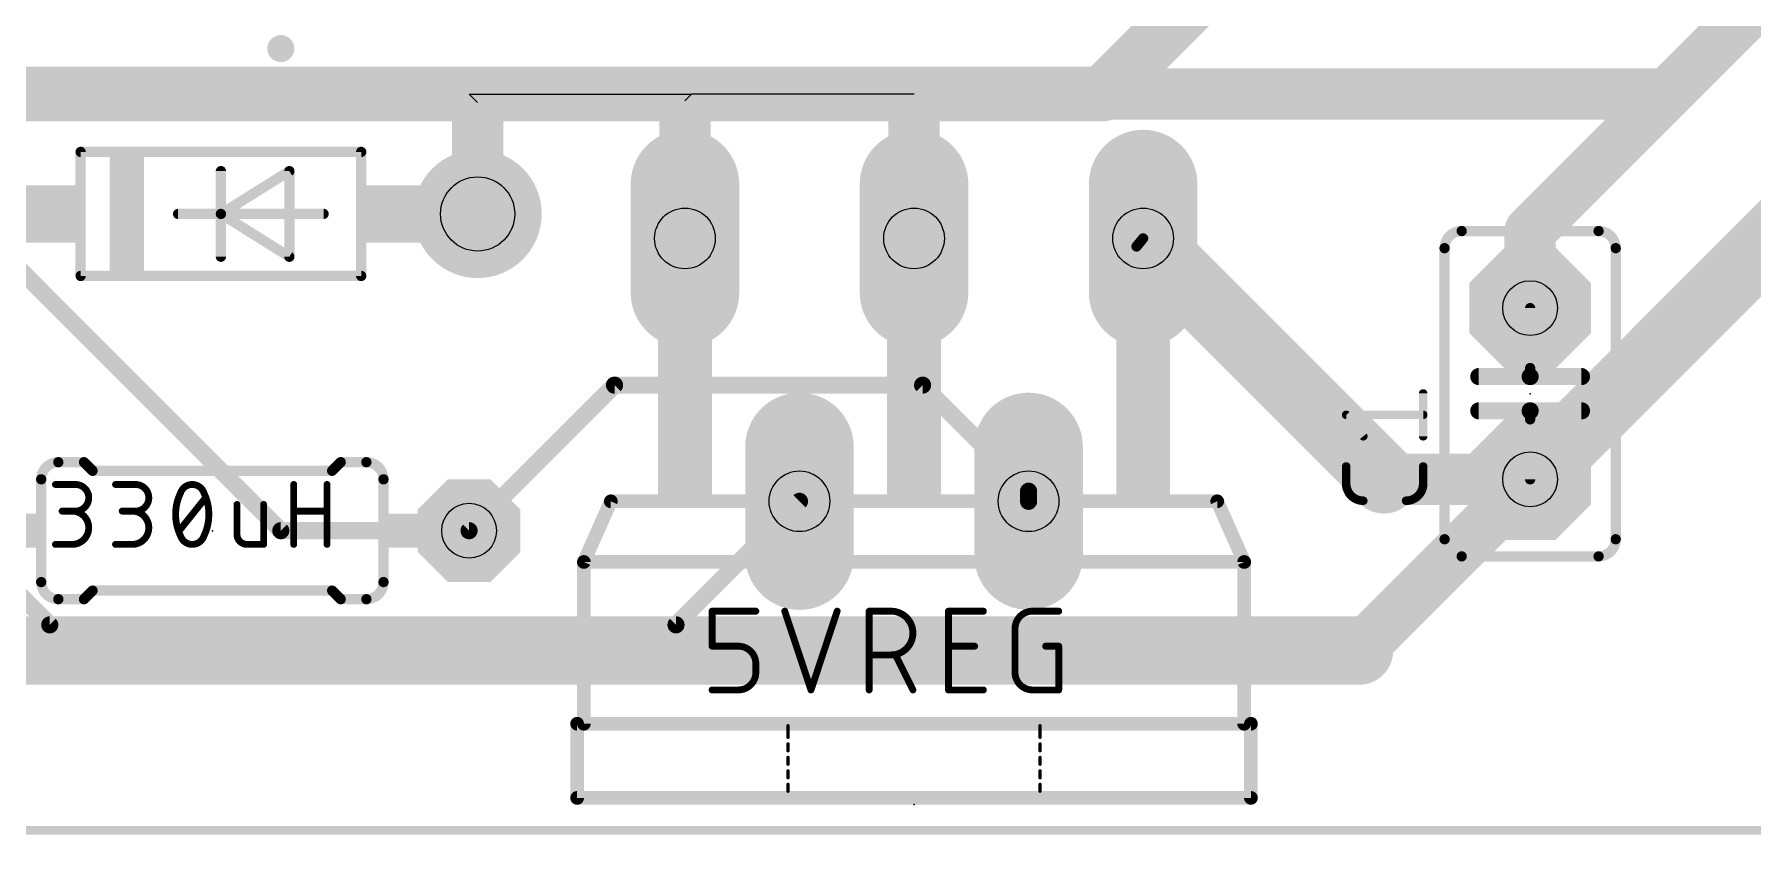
# Model space of a CAD drawing. Extents: x 0 to 67.6, y 0 to 29.9.
# Drawn here: x 24.79 to 50.29, y 2.1 to 13.97 of the extents above; entities that cross this region are included whole.
import ezdxf

# ---------------------------------------------------------------- set-up
doc = ezdxf.new("R2010")
doc.units = 0
for name, color, linetype in [('1', 12, 'CONTINUOUS'), ('16', 132, 'CONTINUOUS'), ('17', 110, 'CONTINUOUS'), ('19', 53, 'CONTINUOUS'), ('20', 31, 'CONTINUOUS'), ('21', 253, 'CONTINUOUS'), ('23', 53, 'CONTINUOUS'), ('25', 253, 'CONTINUOUS'), ('27', 253, 'CONTINUOUS'), ('29', 253, 'CONTINUOUS'), ('30', 253, 'CONTINUOUS'), ('44', 253, 'CONTINUOUS'), ('51', 253, 'CONTINUOUS')]:
    doc.layers.add(name, color=color, linetype=linetype)

# ---------------------------------------------------------------- blocks, each defined once
blk = doc.blocks.new('RECT')
blk.add_solid([(-0.5, -0.5), (0.5, -0.5), (-0.5, 0.5), (0.5, 0.5)])
blk = doc.blocks.new('LONGP100')
at = {"const_width": 1}
blk.add_lwpolyline([(-0.5, 0), (0.5, 0)], dxfattribs=at)
at = {"const_width": 0.5}
for points in [[(-0.5, 0.25, 1), (-0.5, -0.25)], [(0.5, -0.25, 1), (0.5, 0.25)]]:
    blk.add_lwpolyline(points, format="xyb", dxfattribs=at)
blk = doc.blocks.new('OCTAGONP')
at = {"const_width": 0.5}
blk.add_lwpolyline([(-0.25, -0.1036), (-0.25, 0.1036), (-0.1036, 0.25), (0.1036, 0.25), (0.25, 0.1036), (0.25, -0.1036), (0.1036, -0.25), (-0.1036, -0.25), (-0.25, -0.1036), (-0.25, 0.1036)], dxfattribs=at)
blk = doc.blocks.new('ROUNDP')
at = {"const_width": 0.5}
blk.add_lwpolyline([(0, -0.25, 1), (0, 0.25, 1), (0, -0.25)], format="xyb", dxfattribs=at)

msp = doc.modelspace()

# ---------------------------------------------------------------- linework, layer by layer
at = {"layer": '1'}
for points, const_width in [([(40.64, 13.081), (43.4975, 15.9385)], 0.8128), ([(20.574, 13.081), (40.64, 13.081)], 0.8128), ([(23.749, 11.303), (28.448, 6.604)], 0.254), ([(31.242, 6.604), (33.401, 8.763)], 0.254), ([(33.401, 8.763), (37.973, 8.763)], 0.254), ([(37.973, 8.763), (39.546, 7.19)], 0.254), ([(34.313, 5.207), (36.146, 7.04)], 0.254), ([(39.546, 7.19), (39.546, 7.04)], 0.254), ([(23.622, 6.604), (25.019, 5.207)], 0.254), ([(28.448, 6.604), (31.242, 6.604)], 0.254), ([(25.019, 5.207), (34.313, 5.207)], 0.254)]:
    msp.add_lwpolyline(points, dxfattribs=dict(at, const_width=const_width))
for points, const_width in [([(40.4963, 13.2247, 1), (40.7837, 12.9373)], 0.4064), ([(40.64, 12.8778, 1), (40.64, 13.2842)], 0.4064), ([(33.401, 8.8265, 1), (33.401, 8.6995)], 0.127), ([(33.4459, 8.7181, 1), (33.3561, 8.8079)], 0.127), ([(38.0179, 8.8079, 1), (37.9281, 8.7181)], 0.127), ([(37.973, 8.6995, 1), (37.973, 8.8265)], 0.127), ([(36.1909, 6.9951, 1), (36.1011, 7.0849)], 0.127), ([(39.6095, 7.19, 1), (39.4825, 7.19)], 0.127), ([(39.5011, 7.1451, 1), (39.5909, 7.2349)], 0.127), ([(39.4825, 7.04, 1), (39.6095, 7.04)], 0.127), ([(28.448, 6.6675, 1), (28.448, 6.5405)], 0.127), ([(28.4031, 6.5591, 1), (28.4929, 6.6489)], 0.127), ([(31.1971, 6.6489, 1), (31.2869, 6.5591)], 0.127), ([(31.242, 6.5405, 1), (31.242, 6.6675)], 0.127), ([(25.019, 5.2705, 1), (25.019, 5.1435)], 0.127), ([(24.9741, 5.1621, 1), (25.0639, 5.2519)], 0.127), ([(34.2681, 5.2519, 1), (34.3579, 5.1621)], 0.127), ([(34.313, 5.1435, 1), (34.313, 5.2705)], 0.127)]:
    msp.add_lwpolyline(points, format="xyb", dxfattribs=dict(at, const_width=const_width))
at = {"layer": '16'}
for points, const_width in [([(49.022, 13.081), (51.308, 15.367)], 0.762), ([(53.769, 14.145), (46.99, 7.366)], 1.016), ([(23.495, 13.081), (37.846, 13.081)], 0.762), ([(31.369, 11.303), (31.369, 12.954)], 0.762), ([(34.446, 10.94), (34.446, 12.983)], 0.762), ([(49.022, 13.081), (37.846, 13.081)], 0.762), ([(37.846, 10.94), (37.846, 13.081)], 0.762), ([(46.99, 11.049), (49.022, 13.081)], 0.762), ([(41.246, 10.94), (44.82, 7.366)], 1.016), ([(46.99, 9.906), (46.99, 11.049)], 0.762), ([(41.148, 10.8204), (41.246, 10.94)], 0.1524), ([(44.45, 4.826), (46.99, 7.366)], 0.762), ([(44.82, 7.366), (46.99, 7.366)], 0.762), ([(46.99, 7.239), (46.99, 7.366)], 0.762), ([(8.255, 4.826), (44.45, 4.826)], 1.016)]:
    msp.add_lwpolyline(points, dxfattribs=dict(at, const_width=const_width))
for points, const_width in [([(31.5595, 12.954, 1), (31.1785, 12.954)], 0.381), ([(34.6365, 12.983, 1), (34.2555, 12.983)], 0.381), ([(37.846, 13.2715, 1), (37.846, 12.8905)], 0.381), ([(38.0365, 13.081, 1), (37.6555, 13.081)], 0.381), ([(37.846, 12.8905, 1), (37.846, 13.2715)], 0.381), ([(48.8873, 13.2157, 1), (49.1567, 12.9463)], 0.381), ([(49.1567, 12.9463, 1), (48.8873, 13.2157)], 0.381), ([(49.022, 12.8905, 1), (49.022, 13.2715)], 0.381), ([(31.1785, 11.303, 1), (31.5595, 11.303)], 0.381), ([(41.4256, 11.1196, 1), (41.0664, 10.7604)], 0.508), ([(47.1805, 11.049, 1), (46.7995, 11.049)], 0.381), ([(46.8553, 11.1837, 1), (47.1247, 10.9143)], 0.381), ([(34.2555, 10.94, 1), (34.6365, 10.94)], 0.381), ([(37.6555, 10.94, 1), (38.0365, 10.94)], 0.381), ([(41.2755, 10.9159, 1), (41.2165, 10.9641)], 0.0762), ([(41.1185, 10.8445, 1), (41.1775, 10.7963)], 0.0762), ([(46.7995, 9.906, 1), (47.1805, 9.906)], 0.381), ([(44.6404, 7.1864, 1), (44.9996, 7.5456)], 0.508), ([(44.82, 7.5565, 1), (44.82, 7.1755)], 0.381), ([(46.8104, 7.5456, 1), (47.1696, 7.1864)], 0.508), ([(47.1805, 7.366, 1), (46.7995, 7.366)], 0.381), ([(47.1247, 7.2313, 1), (46.8553, 7.5007)], 0.381), ([(46.99, 7.1755, 1), (46.99, 7.5565)], 0.381), ([(46.7995, 7.239, 1), (47.1805, 7.239)], 0.381), ([(44.3153, 4.9607, 1), (44.5847, 4.6913)], 0.381), ([(44.45, 4.572, 1), (44.45, 5.08)], 0.508)]:
    msp.add_lwpolyline(points, format="xyb", dxfattribs=dict(at, const_width=const_width))
at = {"layer": '19'}
for p, q in [((31.242, 13.081), (34.544, 13.081)), ((31.369, 12.954), (31.242, 13.081)), ((34.544, 13.081), (34.446, 12.983)), ((37.846, 13.081), (34.544, 13.081))]:
    msp.add_line(p, q, dxfattribs=at)
at = {"layer": '20', "const_width": 0.127}
msp.add_lwpolyline([(4.318, 2.159), (62.103, 2.159)], dxfattribs=at)
at = {"layer": '21'}
for points, const_width in [([(28.448, 13.656, 1), (28.448, 13.856, 1), (28.448, 13.656)], 0.2), ([(40.894, 13.402, 1), (40.894, 13.602, 1), (40.894, 13.402)], 0.2), ([(25.477, 12.2611, 1), (25.477, 12.1849)], 0.0762), ([(25.5151, 12.223, 1), (25.4389, 12.223)], 0.0762), ([(29.6791, 12.223, 1), (29.6029, 12.223)], 0.0762), ([(29.641, 12.1849, 1), (29.641, 12.2611)], 0.0762), ([(27.5971, 11.938, 1), (27.5209, 11.938)], 0.0762), ([(28.6131, 11.938, 1), (28.5369, 11.938)], 0.0762), ([(28.5952, 11.9057, 1), (28.5548, 11.9703)], 0.0762), ([(26.924, 11.3411, 1), (26.924, 11.2649)], 0.0762), ([(27.5792, 11.3353, 1), (27.5388, 11.2707)], 0.0762), ([(27.559, 11.3411, 1), (27.559, 11.2649)], 0.0762), ([(27.5971, 11.303, 1), (27.5209, 11.303)], 0.0762), ([(27.5388, 11.3353, 1), (27.5792, 11.2707)], 0.0762), ([(27.5209, 11.303, 1), (27.5971, 11.303)], 0.0762), ([(27.559, 11.2649, 1), (27.559, 11.3411)], 0.0762), ([(29.083, 11.2649, 1), (29.083, 11.3411)], 0.0762), ([(45.974, 11.049, 0.4142), (45.72, 10.795)], 0.1524), ([(45.974, 11.0871, 1), (45.974, 11.0109)], 0.0762), ([(45.974, 11.0109, 1), (45.974, 11.0871)], 0.0762), ([(48.26, 10.795, 0.4142), (48.006, 11.049)], 0.1524), ([(48.006, 11.0871, 1), (48.006, 11.0109)], 0.0762), ([(48.006, 11.0109, 1), (48.006, 11.0871)], 0.0762), ([(28.5548, 10.6357, 1), (28.5952, 10.7003)], 0.0762), ([(45.7581, 10.795, 1), (45.6819, 10.795)], 0.0762), ([(45.6819, 10.795, 1), (45.7581, 10.795)], 0.0762), ([(48.2981, 10.795, 1), (48.2219, 10.795)], 0.0762), ([(48.2219, 10.795, 1), (48.2981, 10.795)], 0.0762), ([(25.477, 10.4211, 1), (25.477, 10.3449)], 0.0762), ([(27.5209, 10.668, 1), (27.5971, 10.668)], 0.0762), ([(28.5369, 10.668, 1), (28.6131, 10.668)], 0.0762), ([(29.641, 10.3449, 1), (29.641, 10.4211)], 0.0762), ([(25.4389, 10.383, 1), (25.5151, 10.383)], 0.0762), ([(29.6029, 10.383, 1), (29.6791, 10.383)], 0.0762), ([(46.228, 8.9535, 1), (46.228, 8.8265)], 0.127), ([(46.99, 8.9535, 1), (46.99, 8.8265)], 0.127), ([(47.0281, 9.017, 1), (46.9519, 9.017)], 0.0762), ([(46.9519, 8.89, 1), (47.0281, 8.89)], 0.0762), ([(46.99, 8.8265, 1), (46.99, 8.9535)], 0.127), ([(47.752, 8.8265, 1), (47.752, 8.9535)], 0.127), ([(46.228, 8.4455, 1), (46.228, 8.3185)], 0.127), ([(46.99, 8.4455, 1), (46.99, 8.3185)], 0.127), ([(47.0281, 8.382, 1), (46.9519, 8.382)], 0.0762), ([(46.99, 8.3185, 1), (46.99, 8.4455)], 0.127), ([(47.752, 8.3185, 1), (47.752, 8.4455)], 0.127), ([(46.9519, 8.255, 1), (47.0281, 8.255)], 0.0762), ([(25.146, 7.62, 0.4142), (24.892, 7.366)], 0.1524), ([(25.146, 7.6581, 1), (25.146, 7.5819)], 0.0762), ([(25.146, 7.5819, 1), (25.146, 7.6581)], 0.0762), ([(25.5539, 7.6469, 1), (25.5001, 7.5931)], 0.0762), ([(25.527, 7.5819, 1), (25.527, 7.6581)], 0.0762), ([(29.337, 7.6581, 1), (29.337, 7.5819)], 0.0762), ([(29.3639, 7.5931, 1), (29.3101, 7.6469)], 0.0762), ([(29.972, 7.366, 0.4142), (29.718, 7.62)], 0.1524), ([(29.718, 7.6581, 1), (29.718, 7.5819)], 0.0762), ([(29.718, 7.5819, 1), (29.718, 7.6581)], 0.0762), ([(24.9301, 7.366, 1), (24.8539, 7.366)], 0.0762), ([(24.8539, 7.366, 1), (24.9301, 7.366)], 0.0762), ([(25.654, 7.5311, 1), (25.654, 7.4549)], 0.0762), ([(25.6271, 7.4661, 1), (25.6809, 7.5199)], 0.0762), ([(29.1831, 7.5199, 1), (29.2369, 7.4661)], 0.0762), ([(29.21, 7.4549, 1), (29.21, 7.5311)], 0.0762), ([(30.0101, 7.366, 1), (29.9339, 7.366)], 0.0762), ([(29.9339, 7.366, 1), (30.0101, 7.366)], 0.0762), ([(45.72, 6.477, 0.4142), (45.974, 6.223)], 0.1524), ([(45.7581, 6.477, 1), (45.6819, 6.477)], 0.0762), ([(45.6819, 6.477, 1), (45.7581, 6.477)], 0.0762), ([(48.006, 6.223, 0.4142), (48.26, 6.477)], 0.1524), ([(48.2981, 6.477, 1), (48.2219, 6.477)], 0.0762), ([(48.2219, 6.477, 1), (48.2981, 6.477)], 0.0762), ([(45.974, 6.2611, 1), (45.974, 6.1849)], 0.0762), ([(45.974, 6.1849, 1), (45.974, 6.2611)], 0.0762), ([(48.006, 6.2611, 1), (48.006, 6.1849)], 0.0762), ([(48.006, 6.1849, 1), (48.006, 6.2611)], 0.0762), ([(24.892, 5.842, 0.4142), (25.146, 5.588)], 0.1524), ([(24.9301, 5.842, 1), (24.8539, 5.842)], 0.0762), ([(24.8539, 5.842, 1), (24.9301, 5.842)], 0.0762), ([(29.718, 5.588, 0.4142), (29.972, 5.842)], 0.1524), ([(30.0101, 5.842, 1), (29.9339, 5.842)], 0.0762), ([(29.9339, 5.842, 1), (30.0101, 5.842)], 0.0762), ([(25.146, 5.6261, 1), (25.146, 5.5499)], 0.0762), ([(25.146, 5.5499, 1), (25.146, 5.6261)], 0.0762), ([(25.5001, 5.6149, 1), (25.5539, 5.5611)], 0.0762), ([(25.527, 5.5499, 1), (25.527, 5.6261)], 0.0762), ([(25.654, 5.7531, 1), (25.654, 5.6769)], 0.0762), ([(25.6809, 5.6881, 1), (25.6271, 5.7419)], 0.0762), ([(29.2369, 5.7419, 1), (29.1831, 5.6881)], 0.0762), ([(29.21, 5.6769, 1), (29.21, 5.7531)], 0.0762), ([(29.337, 5.6261, 1), (29.337, 5.5499)], 0.0762), ([(29.3101, 5.5611, 1), (29.3639, 5.6149)], 0.0762), ([(29.718, 5.6261, 1), (29.718, 5.5499)], 0.0762), ([(29.718, 5.5499, 1), (29.718, 5.6261)], 0.0762), ([(32.8968, 3.74, 1), (32.7952, 3.74)], 0.1016), ([(32.846, 3.7908, 1), (32.846, 3.6892)], 0.1016), ([(42.8968, 3.74, 1), (42.7952, 3.74)], 0.1016), ([(42.846, 3.6892, 1), (42.846, 3.7908)], 0.1016), ([(32.846, 2.6908, 1), (32.846, 2.5892)], 0.1016), ([(32.7952, 2.64, 1), (32.8968, 2.64)], 0.1016), ([(42.7952, 2.64, 1), (42.8968, 2.64)], 0.1016), ([(42.846, 2.5892, 1), (42.846, 2.6908)], 0.1016)]:
    msp.add_lwpolyline(points, format="xyb", dxfattribs=dict(at, const_width=const_width))
for points, const_width in [([(25.477, 12.223), (29.641, 12.223)], 0.1524), ([(25.477, 12.223), (25.477, 10.383)], 0.1524), ([(29.641, 10.383), (29.641, 12.223)], 0.1524), ([(27.559, 11.303), (28.575, 11.938)], 0.1524), ([(27.559, 11.938), (27.559, 11.303)], 0.1524), ([(28.575, 11.938), (28.575, 10.668)], 0.1524), ([(26.924, 11.303), (27.559, 11.303)], 0.1524), ([(28.575, 10.668), (27.559, 11.303)], 0.1524), ([(27.559, 11.303), (29.083, 11.303)], 0.1524), ([(27.559, 11.303), (27.559, 10.668)], 0.1524), ([(45.974, 11.049), (48.006, 11.049)], 0.1524), ([(45.72, 6.477), (45.72, 10.795)], 0.1524), ([(48.26, 10.795), (48.26, 6.477)], 0.1524), ([(29.641, 10.383), (25.477, 10.383)], 0.1524), ([(46.99, 8.89), (46.228, 8.89)], 0.254), ([(46.99, 8.89), (47.752, 8.89)], 0.254), ([(46.99, 9.017), (46.99, 8.89)], 0.1524), ([(46.228, 8.382), (46.99, 8.382)], 0.254), ([(46.99, 8.382), (47.752, 8.382)], 0.254), ([(46.99, 8.382), (46.99, 8.255)], 0.1524), ([(25.146, 7.62), (25.527, 7.62)], 0.1524), ([(25.654, 7.493), (25.527, 7.62)], 0.1524), ([(29.21, 7.493), (29.337, 7.62)], 0.1524), ([(29.718, 7.62), (29.337, 7.62)], 0.1524), ([(24.892, 7.366), (24.892, 5.842)], 0.1524), ([(25.654, 7.493), (29.21, 7.493)], 0.1524), ([(29.972, 7.366), (29.972, 5.842)], 0.1524), ([(45.974, 6.223), (48.006, 6.223)], 0.1524), ([(25.146, 5.588), (25.527, 5.588)], 0.1524), ([(25.654, 5.715), (25.527, 5.588)], 0.1524), ([(25.654, 5.715), (29.21, 5.715)], 0.1524), ([(29.21, 5.715), (29.337, 5.588)], 0.1524), ([(29.718, 5.588), (29.337, 5.588)], 0.1524), ([(32.846, 3.74), (32.846, 2.64)], 0.2032), ([(42.846, 3.74), (32.846, 3.74)], 0.2032), ([(42.846, 2.64), (42.846, 3.74)], 0.2032), ([(32.846, 2.64), (42.846, 2.64)], 0.2032)]:
    msp.add_lwpolyline(points, dxfattribs=dict(at, const_width=const_width))
at = {"layer": '23'}
for p in [(27.559, 11.303), (46.99, 8.636), (27.432, 6.604), (37.846, 2.54)]:
    msp.add_point(p, dxfattribs=at)
at = {"layer": '25'}
for points, const_width in [([(45.4025, 8.0047), (45.4025, 8.6397)], 0.127), ([(44.5135, 8.0047), (44.2595, 8.3222)], 0.127), ([(44.2595, 8.3222), (45.4025, 8.3222)], 0.127), ([(44.2595, 7.3025), (44.2595, 7.5565)], 0.127), ([(45.4025, 7.5565), (45.4025, 7.3025)], 0.127), ([(45.1485, 7.0485), (44.5135, 7.0485)], 0.127), ([(34.8488, 4.8909), (34.8488, 5.4102)], 0.1016), ([(34.8488, 5.4102), (35.4979, 5.4102)], 0.1016), ([(35.9269, 5.4102), (36.3164, 4.2418)], 0.1016), ([(36.3164, 4.2418), (36.7058, 5.4102)], 0.1016), ([(37.1803, 4.2418), (37.1803, 5.4102)], 0.1016), ([(37.1803, 5.4102), (37.5048, 5.4102)], 0.1016), ([(38.3563, 4.2418), (38.3563, 5.4102)], 0.1016), ([(38.3563, 5.4102), (38.8755, 5.4102)], 0.1016), ([(39.6042, 5.4102), (39.9937, 5.4102)], 0.1016), ([(39.3446, 4.5014), (39.3446, 5.1506)], 0.1016), ([(35.2383, 4.8909), (34.8488, 4.8909)], 0.1016), ([(38.3563, 4.8909), (38.7457, 4.8909)], 0.1016), ([(39.799, 4.8909), (39.9937, 4.8909)], 0.1016), ([(39.9937, 4.8909), (39.9937, 4.2418)], 0.1016), ([(35.4979, 4.5014), (35.4979, 4.6313)], 0.1016), ([(37.5048, 4.7611), (37.1803, 4.7611)], 0.1016), ([(37.8294, 4.2418), (37.5697, 4.7611)], 0.1016), ([(34.8488, 4.2418), (35.2383, 4.2418)], 0.1016), ([(38.8755, 4.2418), (38.3563, 4.2418)], 0.1016), ([(39.9937, 4.2418), (39.6042, 4.2418)], 0.1016)]:
    msp.add_lwpolyline(points, dxfattribs=dict(at, const_width=const_width))
for points, const_width in [([(45.4343, 8.6397, 1), (45.3708, 8.6397)], 0.0635), ([(44.2843, 8.3421, 1), (44.2347, 8.3024)], 0.0635), ([(44.2595, 8.354, 1), (44.2595, 8.2905)], 0.0635), ([(45.4025, 8.2905, 1), (45.4025, 8.354)], 0.0635), ([(44.4887, 7.9849, 1), (44.5383, 8.0246)], 0.0635), ([(45.3708, 8.0047, 1), (45.4343, 8.0047)], 0.0635), ([(44.2913, 7.5565, 1), (44.2278, 7.5565)], 0.0635), ([(45.4343, 7.5565, 1), (45.3708, 7.5565)], 0.0635), ([(44.2595, 7.3025, 0.4142), (44.5135, 7.0485)], 0.127), ([(44.2913, 7.3025, 1), (44.2278, 7.3025)], 0.0635), ([(44.2278, 7.3025, 1), (44.2913, 7.3025)], 0.0635), ([(45.1485, 7.0485, 0.4142), (45.4025, 7.3025)], 0.127), ([(45.4343, 7.3025, 1), (45.3708, 7.3025)], 0.0635), ([(45.3708, 7.3025, 1), (45.4343, 7.3025)], 0.0635), ([(44.5135, 7.0803, 1), (44.5135, 7.0168)], 0.0635), ([(44.5135, 7.0168, 1), (44.5135, 7.0803)], 0.0635), ([(45.1485, 7.0803, 1), (45.1485, 7.0168)], 0.0635), ([(45.1485, 7.0168, 1), (45.1485, 7.0803)], 0.0635), ([(34.8742, 5.4102, 1), (34.8234, 5.4102)], 0.0508), ([(34.8488, 5.4356, 1), (34.8488, 5.3848)], 0.0508), ([(35.4979, 5.3848, 1), (35.4979, 5.4356)], 0.0508), ([(35.951, 5.4182, 1), (35.9028, 5.4022)], 0.0508), ([(36.7299, 5.4022, 1), (36.6817, 5.4182)], 0.0508), ([(37.2057, 5.4102, 1), (37.1549, 5.4102)], 0.0508), ([(37.1803, 5.4356, 1), (37.1803, 5.3848)], 0.0508), ([(37.5048, 4.7611, 1), (37.5048, 5.4102)], 0.1016), ([(37.5048, 5.4356, 1), (37.5048, 5.3848)], 0.0508), ([(37.5048, 5.3848, 1), (37.5048, 5.4356)], 0.0508), ([(38.3817, 5.4102, 1), (38.3309, 5.4102)], 0.0508), ([(38.3563, 5.4356, 1), (38.3563, 5.3848)], 0.0508), ([(38.8755, 5.3848, 1), (38.8755, 5.4356)], 0.0508), ([(39.6042, 5.4102, 0.4142), (39.3446, 5.1506)], 0.1016), ([(39.6042, 5.4356, 1), (39.6042, 5.3848)], 0.0508), ([(39.6042, 5.3848, 1), (39.6042, 5.4356)], 0.0508), ([(39.9937, 5.3848, 1), (39.9937, 5.4356)], 0.0508), ([(39.37, 5.1506, 1), (39.3192, 5.1506)], 0.0508), ([(39.3192, 5.1506, 1), (39.37, 5.1506)], 0.0508), ([(34.8488, 4.9163, 1), (34.8488, 4.8655)], 0.0508), ([(34.8234, 4.8909, 1), (34.8742, 4.8909)], 0.0508), ([(35.4979, 4.6313, 0.4142), (35.2383, 4.8909)], 0.1016), ([(35.2383, 4.9163, 1), (35.2383, 4.8655)], 0.0508), ([(35.2383, 4.8655, 1), (35.2383, 4.9163)], 0.0508), ([(38.3563, 4.9163, 1), (38.3563, 4.8655)], 0.0508), ([(38.7457, 4.8655, 1), (38.7457, 4.9163)], 0.0508), ([(39.799, 4.9163, 1), (39.799, 4.8655)], 0.0508), ([(40.0191, 4.8909, 1), (39.9683, 4.8909)], 0.0508), ([(39.9937, 4.8655, 1), (39.9937, 4.9163)], 0.0508), ([(35.5233, 4.6313, 1), (35.4725, 4.6313)], 0.0508), ([(35.4725, 4.6313, 1), (35.5233, 4.6313)], 0.0508), ([(37.1803, 4.7865, 1), (37.1803, 4.7357)], 0.0508), ([(37.5048, 4.7865, 1), (37.5048, 4.7357)], 0.0508), ([(37.5048, 4.7357, 1), (37.5048, 4.7865)], 0.0508), ([(37.5924, 4.7724, 1), (37.547, 4.7497)], 0.0508), ([(35.2383, 4.2418, 0.4142), (35.4979, 4.5014)], 0.1016), ([(35.5233, 4.5014, 1), (35.4725, 4.5014)], 0.0508), ([(35.4725, 4.5014, 1), (35.5233, 4.5014)], 0.0508), ([(39.3446, 4.5014, 0.4142), (39.6042, 4.2418)], 0.1016), ([(39.37, 4.5014, 1), (39.3192, 4.5014)], 0.0508), ([(39.3192, 4.5014, 1), (39.37, 4.5014)], 0.0508), ([(34.8488, 4.2672, 1), (34.8488, 4.2164)], 0.0508), ([(35.2383, 4.2672, 1), (35.2383, 4.2164)], 0.0508), ([(35.2383, 4.2164, 1), (35.2383, 4.2672)], 0.0508), ([(36.2923, 4.2498, 1), (36.3404, 4.2338)], 0.0508), ([(36.2923, 4.2338, 1), (36.3404, 4.2498)], 0.0508), ([(37.1549, 4.2418, 1), (37.2057, 4.2418)], 0.0508), ([(37.8067, 4.2304, 1), (37.8521, 4.2532)], 0.0508), ([(38.3563, 4.2672, 1), (38.3563, 4.2164)], 0.0508), ([(38.3309, 4.2418, 1), (38.3817, 4.2418)], 0.0508), ([(38.8755, 4.2164, 1), (38.8755, 4.2672)], 0.0508), ([(39.6042, 4.2672, 1), (39.6042, 4.2164)], 0.0508), ([(39.6042, 4.2164, 1), (39.6042, 4.2672)], 0.0508), ([(39.9683, 4.2418, 1), (40.0191, 4.2418)], 0.0508), ([(39.9937, 4.2164, 1), (39.9937, 4.2672)], 0.0508)]:
    msp.add_lwpolyline(points, format="xyb", dxfattribs=dict(at, const_width=const_width))
at = {"layer": '27', "const_width": 0.1016}
for points in [[(25.1035, 7.2898), (25.3998, 7.2898)], [(25.995, 7.2898), (26.2913, 7.2898)], [(26.9359, 6.5984), (27.3311, 7.0922)], [(28.6399, 6.4008), (28.6399, 7.2898)], [(29.1338, 7.2898), (29.1338, 6.4008)], [(25.3998, 6.8947), (25.2023, 6.8947)], [(26.2913, 6.8947), (26.0938, 6.8947)], [(27.7978, 6.9935), (27.7978, 6.549)], [(28.1929, 6.4008), (28.1929, 6.9935)], [(28.6399, 6.8947), (29.1338, 6.8947)], [(25.1035, 6.4008), (25.3504, 6.4008)], [(25.995, 6.4008), (26.242, 6.4008)], [(27.9459, 6.4008), (28.1929, 6.4008)]]:
    msp.add_lwpolyline(points, dxfattribs=at)
at = {"layer": '27'}
for points, const_width in [([(25.1035, 7.3152, 1), (25.1035, 7.2644)], 0.0508), ([(25.3998, 6.8947, 1), (25.3998, 7.2898)], 0.1016), ([(25.3998, 7.3152, 1), (25.3998, 7.2644)], 0.0508), ([(25.3998, 7.2644, 1), (25.3998, 7.3152)], 0.0508), ([(25.995, 7.3152, 1), (25.995, 7.2644)], 0.0508), ([(26.2913, 6.8947, 1), (26.2913, 7.2898)], 0.1016), ([(26.2913, 7.3152, 1), (26.2913, 7.2644)], 0.0508), ([(26.2913, 7.2644, 1), (26.2913, 7.3152)], 0.0508), ([(26.9606, 7.1663, 0.1139), (26.8866, 6.8453)], 0.1016), ([(27.1335, 7.2898, 0.3205), (26.9606, 7.1663)], 0.1016), ([(26.9366, 7.1746, 1), (26.9847, 7.1581)], 0.0508), ([(26.9835, 7.1552, 1), (26.9378, 7.1775)], 0.0508), ([(27.3064, 7.1663, 0.3205), (27.1335, 7.2898)], 0.1016), ([(27.1335, 7.3152, 1), (27.1335, 7.2644)], 0.0508), ([(27.1335, 7.2644, 1), (27.1335, 7.3152)], 0.0508), ([(27.3292, 7.1775, 1), (27.2835, 7.1552)], 0.0508), ([(27.3804, 6.8453, 0.1139), (27.3064, 7.1663)], 0.1016), ([(27.2823, 7.1581, 1), (27.3304, 7.1746)], 0.0508), ([(27.3509, 7.0764, 1), (27.3112, 7.1081)], 0.0508), ([(28.6653, 7.2898, 1), (28.6145, 7.2898)], 0.0508), ([(29.1592, 7.2898, 1), (29.1084, 7.2898)], 0.0508), ([(25.2023, 6.9201, 1), (25.2023, 6.8693)], 0.0508), ([(25.3504, 6.4008, 1), (25.3504, 6.8947)], 0.1016), ([(25.3504, 6.9201, 1), (25.3504, 6.8693)], 0.0508), ([(25.3998, 6.9201, 1), (25.3998, 6.8693)], 0.0508), ([(25.3998, 6.8693, 1), (25.3998, 6.9201)], 0.0508), ([(26.0938, 6.9201, 1), (26.0938, 6.8693)], 0.0508), ([(26.242, 6.4008, 1), (26.242, 6.8947)], 0.1016), ([(26.242, 6.9201, 1), (26.242, 6.8693)], 0.0508), ([(26.2913, 6.9201, 1), (26.2913, 6.8693)], 0.0508), ([(26.2913, 6.8693, 1), (26.2913, 6.9201)], 0.0508), ([(26.8866, 6.8453, 0.1139), (26.9606, 6.5243)], 0.1016), ([(26.912, 6.8453, 1), (26.8612, 6.8453)], 0.0508), ([(27.3064, 6.5243, 0.1139), (27.3804, 6.8453)], 0.1016), ([(27.4058, 6.8453, 1), (27.355, 6.8453)], 0.0508), ([(27.8232, 6.9935, 1), (27.7724, 6.9935)], 0.0508), ([(28.2183, 6.9935, 1), (28.1675, 6.9935)], 0.0508), ([(28.6399, 6.9201, 1), (28.6399, 6.8693)], 0.0508), ([(29.1338, 6.8693, 1), (29.1338, 6.9201)], 0.0508), ([(26.8612, 6.8453, 1), (26.912, 6.8453)], 0.0508), ([(26.9161, 6.6142, 1), (26.9558, 6.5825)], 0.0508), ([(27.355, 6.8453, 1), (27.4058, 6.8453)], 0.0508), ([(25.1035, 6.4262, 1), (25.1035, 6.3754)], 0.0508), ([(25.3504, 6.4262, 1), (25.3504, 6.3754)], 0.0508), ([(25.3504, 6.3754, 1), (25.3504, 6.4262)], 0.0508), ([(25.995, 6.4262, 1), (25.995, 6.3754)], 0.0508), ([(26.242, 6.4262, 1), (26.242, 6.3754)], 0.0508), ([(26.242, 6.3754, 1), (26.242, 6.4262)], 0.0508), ([(26.9606, 6.5243, 0.3205), (27.1335, 6.4008)], 0.1016), ([(26.9847, 6.5325, 1), (26.9366, 6.516)], 0.0508), ([(26.9378, 6.5131, 1), (26.9835, 6.5354)], 0.0508), ([(27.1335, 6.4008, 0.3205), (27.3064, 6.5243)], 0.1016), ([(27.1335, 6.4262, 1), (27.1335, 6.3754)], 0.0508), ([(27.1335, 6.3754, 1), (27.1335, 6.4262)], 0.0508), ([(27.2835, 6.5354, 1), (27.3292, 6.5131)], 0.0508), ([(27.3304, 6.516, 1), (27.2823, 6.5325)], 0.0508), ([(27.7978, 6.549, 0.4142), (27.9459, 6.4008)], 0.1016), ([(27.8232, 6.549, 1), (27.7724, 6.549)], 0.0508), ([(27.7724, 6.549, 1), (27.8232, 6.549)], 0.0508), ([(27.9459, 6.4262, 1), (27.9459, 6.3754)], 0.0508), ([(27.9459, 6.3754, 1), (27.9459, 6.4262)], 0.0508), ([(28.1675, 6.4008, 1), (28.2183, 6.4008)], 0.0508), ([(28.1929, 6.3754, 1), (28.1929, 6.4262)], 0.0508), ([(28.6145, 6.4008, 1), (28.6653, 6.4008)], 0.0508), ([(29.1084, 6.4008, 1), (29.1592, 6.4008)], 0.0508)]:
    msp.add_lwpolyline(points, format="xyb", dxfattribs=dict(at, const_width=const_width))
at = {"layer": '44'}
for centre, radius in [((31.369, 11.303), 0.55), ((34.446, 10.94), 0.45), ((37.846, 10.94), 0.45), ((41.246, 10.94), 0.45), ((46.99, 9.906), 0.4064), ((46.99, 7.366), 0.4064), ((36.146, 7.04), 0.45), ((39.546, 7.04), 0.45), ((31.242, 6.604), 0.4064)]:
    msp.add_circle(centre, radius, dxfattribs=at)
at = {"layer": '51'}
for points, const_width in [([(23.749, 11.303), (25.04, 11.303)], 0.85), ([(31.369, 11.303), (30.053, 11.303)], 0.85), ([(46.99, 9.906), (46.99, 9.017)], 0.1524), ([(46.99, 8.255), (46.99, 7.366)], 0.1524), ([(33.346, 7.04), (32.946, 6.14)], 0.2032), ([(42.346, 7.04), (33.346, 7.04)], 0.2032), ([(42.746, 6.14), (42.346, 7.04)], 0.2032), ([(31.242, 6.604), (30.353, 6.604)], 0.508), ([(32.946, 6.14), (32.946, 3.74)], 0.2032), ([(42.746, 6.14), (32.946, 6.14)], 0.2032), ([(42.746, 3.74), (42.746, 6.14)], 0.2032), ([(35.976, 3.71), (35.976, 3.54)], 0.0508), ([(39.716, 3.54), (39.716, 3.71)], 0.0508), ([(35.976, 3.44), (35.976, 3.34)], 0.0508), ([(39.716, 3.34), (39.716, 3.44)], 0.0508), ([(35.976, 3.24), (35.976, 3.14)], 0.0508), ([(35.976, 3.04), (35.976, 2.94)], 0.0508), ([(39.716, 3.14), (39.716, 3.24)], 0.0508), ([(39.716, 2.94), (39.716, 3.04)], 0.0508), ([(35.976, 2.84), (35.976, 2.74)], 0.0508), ([(39.716, 2.74), (39.716, 2.84)], 0.0508)]:
    msp.add_lwpolyline(points, dxfattribs=dict(at, const_width=const_width))
for points, const_width in [([(25.04, 11.0905, 1), (25.04, 11.5155)], 0.425), ([(30.053, 11.5155, 1), (30.053, 11.0905)], 0.425), ([(31.369, 11.0905, 1), (31.369, 11.5155)], 0.425), ([(47.0281, 9.906, 1), (46.9519, 9.906)], 0.0762), ([(46.9519, 9.017, 1), (47.0281, 9.017)], 0.0762), ([(47.0281, 8.255, 1), (46.9519, 8.255)], 0.0762), ([(46.9519, 7.366, 1), (47.0281, 7.366)], 0.0762), ([(33.346, 7.0908, 1), (33.346, 6.9892)], 0.1016), ([(33.3924, 7.0194, 1), (33.2996, 7.0606)], 0.1016), ([(42.3924, 7.0606, 1), (42.2996, 7.0194)], 0.1016), ([(42.346, 6.9892, 1), (42.346, 7.0908)], 0.1016), ([(30.353, 6.731, 1), (30.353, 6.477)], 0.254), ([(31.242, 6.477, 1), (31.242, 6.731)], 0.254), ([(32.9968, 6.14, 1), (32.8952, 6.14)], 0.1016), ([(32.946, 6.1908, 1), (32.946, 6.0892)], 0.1016), ([(32.8996, 6.1606, 1), (32.9924, 6.1194)], 0.1016), ([(42.7968, 6.14, 1), (42.6952, 6.14)], 0.1016), ([(42.6996, 6.1194, 1), (42.7924, 6.1606)], 0.1016), ([(42.746, 6.0892, 1), (42.746, 6.1908)], 0.1016), ([(32.8952, 3.74, 1), (32.9968, 3.74)], 0.1016), ([(35.9887, 3.71, 1), (35.9633, 3.71)], 0.0254), ([(39.7287, 3.71, 1), (39.7033, 3.71)], 0.0254), ([(42.6952, 3.74, 1), (42.7968, 3.74)], 0.1016), ([(35.9633, 3.54, 1), (35.9887, 3.54)], 0.0254), ([(35.9887, 3.44, 1), (35.9633, 3.44)], 0.0254), ([(35.9633, 3.34, 1), (35.9887, 3.34)], 0.0254), ([(39.7033, 3.54, 1), (39.7287, 3.54)], 0.0254), ([(39.7287, 3.44, 1), (39.7033, 3.44)], 0.0254), ([(39.7033, 3.34, 1), (39.7287, 3.34)], 0.0254), ([(35.9887, 3.24, 1), (35.9633, 3.24)], 0.0254), ([(35.9633, 3.14, 1), (35.9887, 3.14)], 0.0254), ([(35.9887, 3.04, 1), (35.9633, 3.04)], 0.0254), ([(39.7287, 3.24, 1), (39.7033, 3.24)], 0.0254), ([(39.7033, 3.14, 1), (39.7287, 3.14)], 0.0254), ([(39.7287, 3.04, 1), (39.7033, 3.04)], 0.0254), ([(35.9633, 2.94, 1), (35.9887, 2.94)], 0.0254), ([(35.9887, 2.84, 1), (35.9633, 2.84)], 0.0254), ([(39.7033, 2.94, 1), (39.7287, 2.94)], 0.0254), ([(39.7287, 2.84, 1), (39.7033, 2.84)], 0.0254), ([(35.9633, 2.74, 1), (35.9887, 2.74)], 0.0254), ([(39.7033, 2.74, 1), (39.7287, 2.74)], 0.0254)]:
    msp.add_lwpolyline(points, format="xyb", dxfattribs=dict(at, const_width=const_width))

# ---------------------------------------------------------------- block references
at = {"layer": '17'}
for name, p, xscale, yscale, rotation in [('LONGP100', (34.446, 10.94), 1.408, 1.408, 270), ('LONGP100', (34.446, 10.94), 1.408, 1.408, 270), ('LONGP100', (37.846, 10.94), 1.408, 1.408, 270), ('LONGP100', (37.846, 10.94), 1.408, 1.408, 270), ('LONGP100', (41.246, 10.94), 1.408, 1.408, 270), ('LONGP100', (41.246, 10.94), 1.408, 1.408, 270), ('OCTAGONP', (46.99, 9.906), 1.6002, 1.6002, 90), ('OCTAGONP', (46.99, 9.906), 1.6002, 1.6002, 90), ('LONGP100', (36.146, 7.04), 1.408, 1.408, 270), ('LONGP100', (36.146, 7.04), 1.408, 1.408, 270), ('LONGP100', (39.546, 7.04), 1.408, 1.408, 270), ('LONGP100', (39.546, 7.04), 1.408, 1.408, 270), ('OCTAGONP', (46.99, 7.366), 1.6002, 1.6002, 90), ('OCTAGONP', (46.99, 7.366), 1.6002, 1.6002, 90), ('OCTAGONP', (31.242, 6.604), 1.3208, 1.3208, 180), ('OCTAGONP', (31.242, 6.604), 1.3208, 1.3208, 180)]:
    msp.add_blockref(name, p, dxfattribs=dict(at, xscale=xscale, yscale=yscale, rotation=rotation))
at = {"layer": '17', "xscale": 1.7, "yscale": 1.7}
msp.add_blockref('ROUNDP', (31.369, 11.303), dxfattribs=at)
msp.add_blockref('ROUNDP', (31.369, 11.303), dxfattribs=at)
at = {"layer": '21'}
for p, xscale, yscale in [((26.162, 11.288), 0.508, 1.87), ((25.1595, 11.303), 0.635, 0.85), ((29.9585, 11.303), 0.635, 0.85)]:
    msp.add_blockref('RECT', p, dxfattribs=dict(at, xscale=xscale, yscale=yscale))
at = {"layer": '21', "xscale": 0.381, "yscale": 0.508, "rotation": 180}
for p in [(24.7015, 6.604), (30.1625, 6.604)]:
    msp.add_blockref('RECT', p, dxfattribs=at)
at = {"layer": '29'}
for name, p, xscale, yscale, rotation in [('LONGP100', (34.446, 10.94), 1.6112, 1.6112, 270), ('LONGP100', (37.846, 10.94), 1.6112, 1.6112, 270), ('LONGP100', (41.246, 10.94), 1.6112, 1.6112, 270), ('OCTAGONP', (46.99, 9.906), 1.8034, 1.8034, 90), ('LONGP100', (36.146, 7.04), 1.6112, 1.6112, 270), ('LONGP100', (39.546, 7.04), 1.6112, 1.6112, 270), ('OCTAGONP', (46.99, 7.366), 1.8034, 1.8034, 90), ('OCTAGONP', (31.242, 6.604), 1.524, 1.524, 180)]:
    msp.add_blockref(name, p, dxfattribs=dict(at, xscale=xscale, yscale=yscale, rotation=rotation))
at = {"layer": '29', "xscale": 1.9032, "yscale": 1.9032}
msp.add_blockref('ROUNDP', (31.369, 11.303), dxfattribs=at)
at = {"layer": '30'}
for name, p, xscale, yscale, rotation in [('LONGP100', (34.446, 10.94), 1.6112, 1.6112, 270), ('LONGP100', (37.846, 10.94), 1.6112, 1.6112, 270), ('LONGP100', (41.246, 10.94), 1.6112, 1.6112, 270), ('OCTAGONP', (46.99, 9.906), 1.8034, 1.8034, 90), ('LONGP100', (36.146, 7.04), 1.6112, 1.6112, 270), ('LONGP100', (39.546, 7.04), 1.6112, 1.6112, 270), ('OCTAGONP', (46.99, 7.366), 1.8034, 1.8034, 90), ('OCTAGONP', (31.242, 6.604), 1.524, 1.524, 180)]:
    msp.add_blockref(name, p, dxfattribs=dict(at, xscale=xscale, yscale=yscale, rotation=rotation))
at = {"layer": '30', "xscale": 1.9032, "yscale": 1.9032}
msp.add_blockref('ROUNDP', (31.369, 11.303), dxfattribs=at)
at = {"layer": '51', "xscale": 0.8, "rotation": 180}
for p, yscale in [((34.446, 10.59), 1.1), ((37.846, 10.59), 1.1), ((41.246, 10.59), 1.1), ((34.446, 8.54), 3), ((37.846, 8.54), 3), ((41.246, 8.54), 3), ((36.146, 7.14), 0.2), ((39.546, 7.14), 0.2)]:
    msp.add_blockref('RECT', p, dxfattribs=dict(at, yscale=yscale))

doc.saveas('drawing.dxf')
